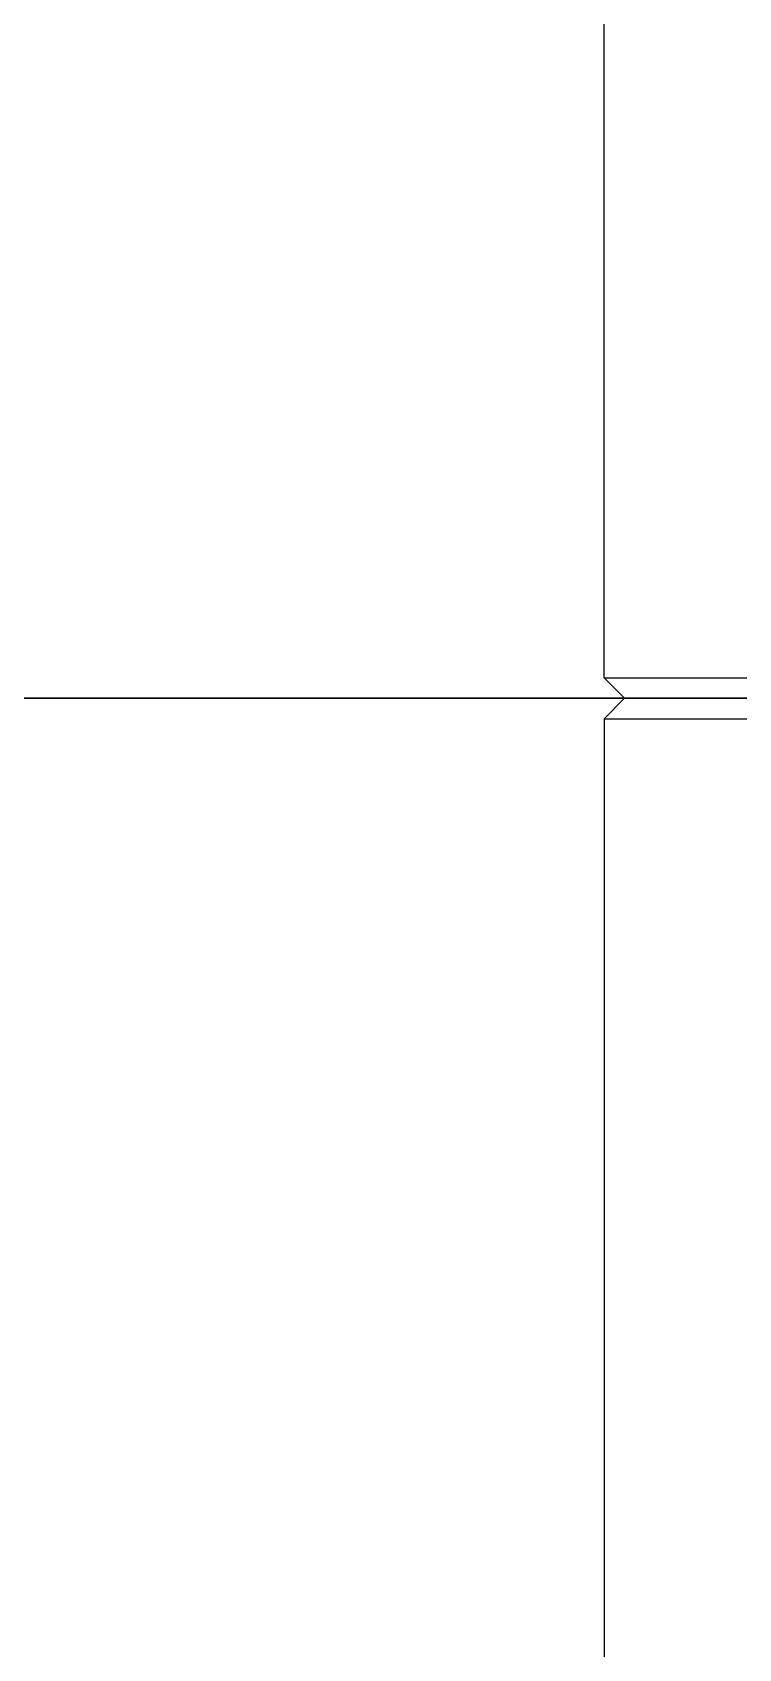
# Model space of a CAD drawing. Header units: millimetres. Extents: x -73584 to -37571, y -61249 to -50748.
# Drawn here: x -51592.3 to -51557.7, y -53407.4 to -53328.1 of the extents above; entities that cross this region are included whole.
import ezdxf

# ---------------------------------------------------------------- set-up
doc = ezdxf.new("R2010")
doc.units = ezdxf.units.MM
doc.header["$LTSCALE"] = 200
doc.layers.add('DIM', color=3, linetype='Continuous')

# ---------------------------------------------------------------- blocks, each defined once
blk = doc.blocks.new('*U93')
at = {"layer": 'DIM', "color": 0}
blk.add_lwpolyline([(-250, -250), (250, -250), (250, 250), (-250, 250)], close=True, dxfattribs=at)
blk = doc.blocks.new('*U94')
at = {"layer": 'DIM', "color": 0, "linetype": 'ByBlock', "lineweight": -2, "transparency": 16777216}
for p in [(3000, 2000), (3000, 1500)]:
    blk.add_blockref('*U93', p, dxfattribs=at)
blk = doc.blocks.new('23-D0472-A_BACK-LADDER_STACKING_Absen__30', base_point=(-490.2, -49.67))
at = {"color": 7, "linetype": 'Continuous'}
for p, q in [((-490.2, 9.33), (-489.2, 10.33)), ((-489.2, 10.33), (-454.2, 10.33)), ((-489.2, 10.33), (-489.2, -49.67)), ((-490.2, 9.33), (-490.2, -48.67))]:
    blk.add_line(p, q, dxfattribs=at)
blk = doc.blocks.new('23-D0471-A_MALE-KINGPIN_STACKING_Absen__31', base_point=(459.8, -49.67))
at = {"color": 7, "linetype": 'Continuous'}
for p, q in [((508.8, 10.33), (460.8, 10.33)), ((509.8, 9.33), (508.8, 10.33)), ((508.8, 10.33), (508.8, -3.87)), ((509.8, 9.33), (509.8, -3.67))]:
    blk.add_line(p, q, dxfattribs=at)
blk = doc.blocks.new('PH_23_LADDER-1m-KOLOM_STACKING_Absen__32', base_point=(-490.2, -49.67))
for name, p in [('23-D0472-A_BACK-LADDER_STACKING_Absen__30', (-490.2, -49.67)), ('23-D0471-A_MALE-KINGPIN_STACKING_Absen__31', (459.8, -49.67))]:
    blk.add_blockref(name, p)
blk = doc.blocks.new('23-A0235-B_WELDING-ASSEMBLY_LADDER-1m_STACKING_Absen__41', base_point=(-490.2, -49.67))
blk.add_blockref('PH_23_LADDER-1m-KOLOM_STACKING_Absen__32', (-490.2, -49.67))
blk = doc.blocks.new('23-A0225-B_LADDER-1m_STACKING_Absen__66', base_point=(-490.2, -49.67))
blk.add_blockref('23-A0235-B_WELDING-ASSEMBLY_LADDER-1m_STACKING_Absen__41', (-490.2, -49.67))

msp = doc.modelspace()

# ---------------------------------------------------------------- block references
at = {"rotation": 90}
for p in [(-51504.278, -53360.758), (-51504.278, -54360.758)]:
    msp.add_blockref('23-A0225-B_LADDER-1m_STACKING_Absen__66', p, dxfattribs=at)
at = {"layer": 'DIM', "color": 0}
msp.add_blockref('*U94', (-54534.278, -55110.758), dxfattribs=at)

doc.saveas('drawing.dxf')
